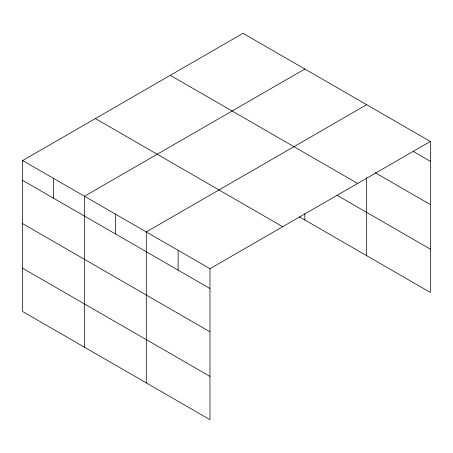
<?xml version="1.0" encoding="UTF-8"?>
<svg xmlns="http://www.w3.org/2000/svg" width="453" height="453" viewBox="0 0 453 453"><rect width="100%" height="100%" fill="white"/><g stroke="black" fill="none" stroke-linecap="round" stroke-linejoin="round"><path stroke-width="0.68" d="M430.35 141.472L243.023 33.324L22.65 160.555L22.65 311.528L209.977 419.676L209.977 268.703L430.35 141.472L430.35 292.445L299.388 216.834M304.841 69.009L84.468 196.245L84.468 347.219M366.658 104.7L146.285 231.936L146.285 382.91M413.204 151.393L430.35 161.296M375.231 172.752L430.35 204.575M170.3 75.306L357.627 183.459M336.964 195.249L430.35 249.167M95.373 118.567L282.7 226.721M22.65 160.555L209.977 268.703M22.65 180.379L209.977 288.527M22.65 223.657L209.977 331.806M22.65 268.25L209.977 376.398M366.658 177.712L366.658 255.673M304.841 213.703L304.841 219.982M178.131 250.322L178.131 270.141M115.373 214.088L115.373 233.912M53.556 178.397L53.556 198.221"/></g></svg>
